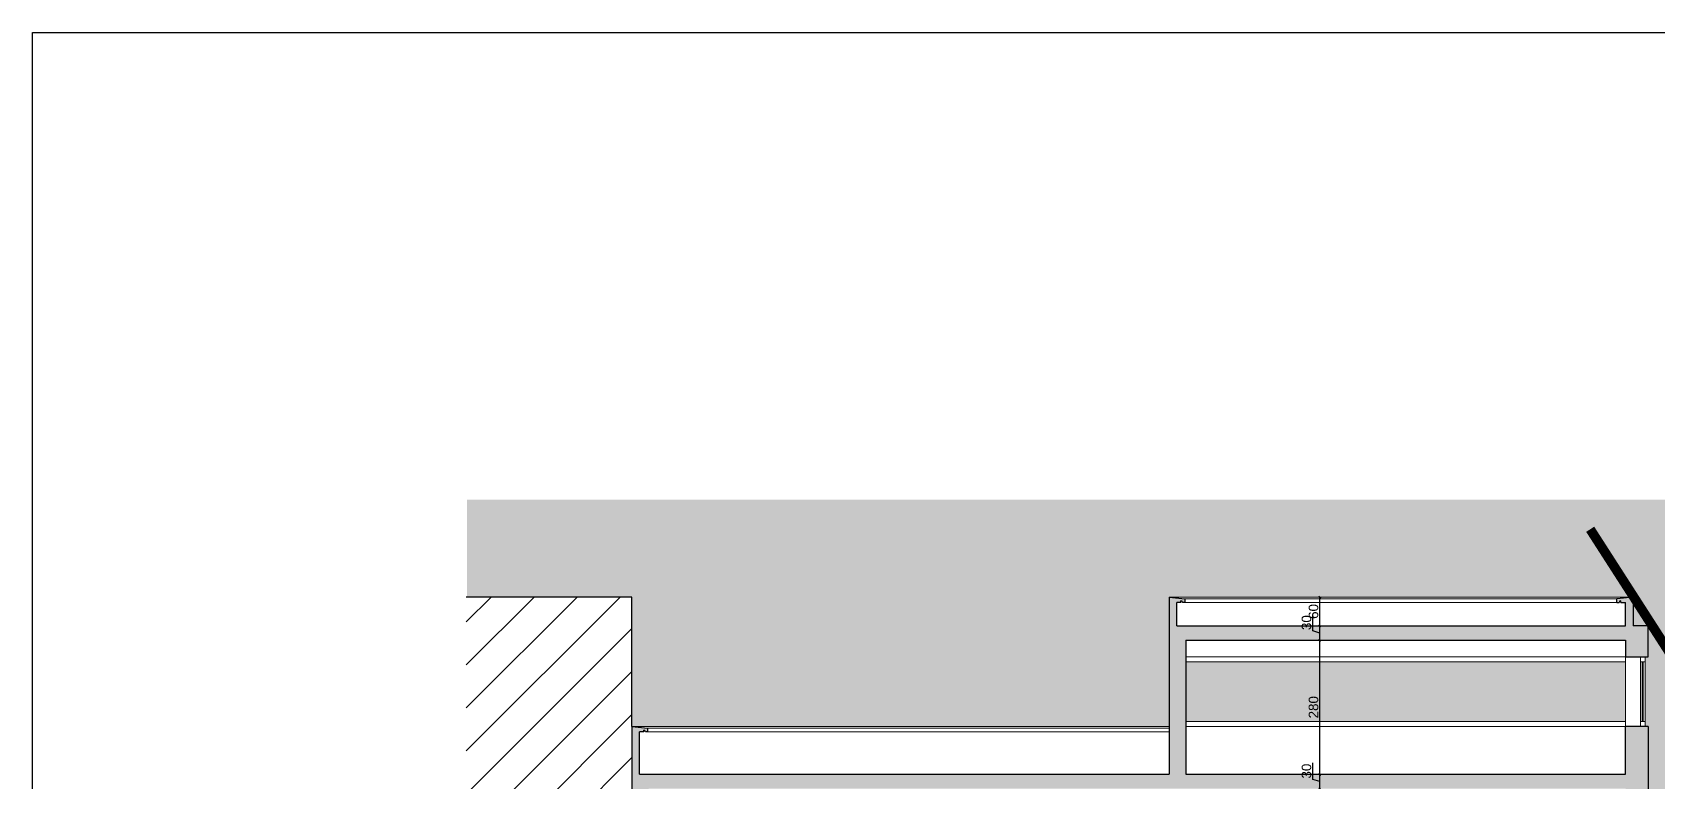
# Model space of a CAD drawing. Header units: millimetres. Extents: x 2804 to 3317, y 6834 to 7064.
# Drawn here: x 2909.03 to 2942.96, y 7006.46 to 7022.1 of the extents above; entities that cross this region are included whole.
import ezdxf

# ---------------------------------------------------------------- set-up
doc = ezdxf.new("R2010")
doc.units = ezdxf.units.MM
doc.header["$PDMODE"] = 1
doc.linetypes.add('{ Tapered Dash }', pattern=[10, 4, -1, 1.5, -1, 1.5, -1])
for name, color, linetype, lineweight in [('cotation', 3, 'Continuous', 30), ('Legende', 7, 'Continuous', 30), ('TopoAlt_T', 3, 'Continuous', 30), ('zin fenêtre2', 3, 'Continuous', 30), ('zin fin', 6, 'Continuous', 9), ('zin menuiserie', 150, 'Continuous', 5), ('Zin mur', 30, 'Continuous', 30)]:
    doc.layers.add(name, color=color, linetype=linetype, lineweight=lineweight)
doc.layers.add('zin hatch mur', color=8, linetype='Continuous')
doc.styles.add('ARIAL', font='arial.ttf')
doc.dimstyles.new('cotation 100', dxfattribs={"dimtxt": 0.2, "dimasz": 0.04, "dimexe": 0, "dimexo": 0, "dimgap": 0.03, "dimtad": 1, "dimdec": 0, "dimlfac": 100, "dimdsep": 46, "dimtxsty": 'ARIAL', "dimblk": 'OBLIQUE', "dimcen": 0.09, "dimse1": 1, "dimse2": 1, "dimclrd": 256, "dimclre": 256, "dimclrt": 256, "dimadec": 3, "dimazin": 2, "dimtfac": 1, "dimtdec": 0, "dimtofl": 0, "dimtmove": 1, "dimatfit": 3, "dimfxl": 0, "dimtolj": 1, "dimtzin": 0, "dimlwd": -1, "dimlwe": -1, "dimarcsym": 0})

# ---------------------------------------------------------------- blocks, each defined once
blk = doc.blocks.new('_Oblique')
at = {"color": 0, "linetype": 'ByBlock', "lineweight": -2}
blk.add_line((-0.5, -0.5), (0.5, 0.5), dxfattribs=at)
blk = doc.blocks.new('*D642')
at = {"layer": 'cotation', "transparency": 16777216}
blk.add_line((2943.343, 7010.314), (2943.343, 6992.964), dxfattribs=at)
at = {"layer": 'Defpoints', "color": 0, "transparency": 16777216}
for p in [(2942.767, 7010.314), (2942.756, 6992.964), (2943.343, 6992.964)]:
    blk.add_point(p, dxfattribs=at)
at = {"layer": 'cotation', "transparency": 16777216, "xscale": 0.04, "yscale": 0.04, "zscale": 0.04}
for p, rotation in [((2943.343, 7010.314), 90), ((2943.343, 6992.964), 270)]:
    blk.add_blockref('_Oblique', p, dxfattribs=dict(at, rotation=rotation))
at = {"layer": 'cotation', "transparency": 16777216, "insert": (2943.159, 7001.639), "char_height": 0.3, "attachment_point": 5, "rotation": 90, "style": 'ARIAL'}
blk.add_mtext('\\A1;1735', dxfattribs=at)
blk = doc.blocks.new('*D956')
at = {"layer": 'cotation', "transparency": 16777216}
for p, q in [((2935.767, 7006.508), (2935.767, 7006.854)), ((2935.914, 7006.314), (2935.914, 7006.614)), ((2935.914, 7006.464), (2935.767, 7006.508))]:
    blk.add_line(p, q, dxfattribs=at)
at = {"layer": 'Defpoints', "color": 0, "transparency": 16777216}
for p in [(2935.914, 7006.614), (2936.762, 7006.614), (2936.712, 7006.314)]:
    blk.add_point(p, dxfattribs=at)
at = {"layer": 'cotation', "transparency": 16777216, "xscale": 0.04, "yscale": 0.04, "zscale": 0.04}
for p, rotation in [((2935.914, 7006.614), 90), ((2935.914, 7006.314), 270)]:
    blk.add_blockref('_Oblique', p, dxfattribs=dict(at, rotation=rotation))
at = {"layer": 'cotation', "transparency": 16777216, "insert": (2935.635, 7006.681), "char_height": 0.2, "attachment_point": 5, "rotation": 90, "style": 'ARIAL'}
blk.add_mtext('\\A1;30', dxfattribs=at)
blk = doc.blocks.new('*D957')
at = {"layer": 'cotation', "transparency": 16777216}
blk.add_line((2935.914, 7006.614), (2935.914, 7009.414), dxfattribs=at)
at = {"layer": 'Defpoints', "color": 0, "transparency": 16777216}
for p in [(2935.914, 7009.414), (2936.822, 7009.414), (2936.762, 7006.614)]:
    blk.add_point(p, dxfattribs=at)
at = {"layer": 'cotation', "transparency": 16777216, "xscale": 0.04, "yscale": 0.04, "zscale": 0.04}
for p, rotation in [((2935.914, 7009.414), 90), ((2935.914, 7006.614), 270)]:
    blk.add_blockref('_Oblique', p, dxfattribs=dict(at, rotation=rotation))
at = {"layer": 'cotation', "transparency": 16777216, "insert": (2935.782, 7008.014), "char_height": 0.2, "attachment_point": 5, "rotation": 90, "style": 'ARIAL'}
blk.add_mtext('\\A1;280', dxfattribs=at)
blk = doc.blocks.new('*D958')
at = {"layer": 'cotation', "transparency": 16777216}
for p, q in [((2935.767, 7009.608), (2935.767, 7009.954)), ((2935.914, 7009.414), (2935.914, 7009.714)), ((2935.914, 7009.564), (2935.767, 7009.608))]:
    blk.add_line(p, q, dxfattribs=at)
at = {"layer": 'Defpoints', "color": 0, "transparency": 16777216}
for p in [(2935.914, 7009.714), (2936.915, 7009.714), (2936.822, 7009.414)]:
    blk.add_point(p, dxfattribs=at)
at = {"layer": 'cotation', "transparency": 16777216, "xscale": 0.04, "yscale": 0.04, "zscale": 0.04}
for p, rotation in [((2935.914, 7009.714), 90), ((2935.914, 7009.414), 270)]:
    blk.add_blockref('_Oblique', p, dxfattribs=dict(at, rotation=rotation))
at = {"layer": 'cotation', "transparency": 16777216, "insert": (2935.635, 7009.781), "char_height": 0.2, "attachment_point": 5, "rotation": 90, "style": 'ARIAL'}
blk.add_mtext('\\A1;30', dxfattribs=at)
blk = doc.blocks.new('*D959')
at = {"layer": 'cotation', "transparency": 16777216}
blk.add_line((2935.914, 7009.714), (2935.914, 7010.314), dxfattribs=at)
at = {"layer": 'Defpoints', "color": 0, "transparency": 16777216}
for p in [(2935.914, 7010.314), (2936.898, 7010.314), (2936.915, 7009.714)]:
    blk.add_point(p, dxfattribs=at)
at = {"layer": 'cotation', "transparency": 16777216, "xscale": 0.04, "yscale": 0.04, "zscale": 0.04}
for p, rotation in [((2935.914, 7010.314), 90), ((2935.914, 7009.714), 270)]:
    blk.add_blockref('_Oblique', p, dxfattribs=dict(at, rotation=rotation))
at = {"layer": 'cotation', "transparency": 16777216, "insert": (2935.782, 7010.014), "char_height": 0.2, "attachment_point": 5, "rotation": 90, "style": 'ARIAL'}
blk.add_mtext('\\A1;60', dxfattribs=at)

msp = doc.modelspace()

# ---------------------------------------------------------------- hatches: boundary and pattern name
at = {"layer": 'cotation'}
h = msp.add_hatch(color=256, dxfattribs=at)
h.dxf.hatch_style = 1
h.set_gradient(color1=(213, 218, 220), tint=1, name='CURVED')
h.paths.add_polyline_path([(2918.107, 7010.314), (2918.107, 7012.346), (2948.836, 7012.346), (2948.836, 6998.356), (2942.767, 6998.356), (2942.767, 7007.614), (2942.707, 7007.614), (2942.707, 7009.064), (2942.767, 7009.064), (2942.767, 7009.714), (2942.457, 7009.714), (2942.457, 7010.314), (2932.764, 7010.314), (2932.764, 7007.614), (2921.546, 7007.614), (2921.546, 7010.314)])
at = {"layer": 'zin fenêtre2'}
h = msp.add_hatch(color=253, dxfattribs=at)
h.dxf.hatch_style = 1
h.set_gradient(color1=(181, 181, 181), color2=(230, 230, 230), tint=1, name='INVCURVED')
h.paths.add_polyline_path([(2942.298, 7008.964), (2933.114, 7008.964), (2933.114, 7007.714), (2942.298, 7007.714)])
at = {"layer": 'zin fin'}
h = msp.add_hatch(dxfattribs=at)
h.set_pattern_fill('ANSI31', color=256, scale=0.2)
h.set_pattern_definition([(45, (0, 0.3), (-0.449012806, 0.449012806), [])])
h.paths.add_polyline_path([(2918.09, 7010.314), (2921.546, 7010.314), (2921.546, 6993.414), (2918.09, 6993.414)])
at = {"layer": 'zin hatch mur'}
h = msp.add_hatch(color=256, dxfattribs=at)
h.dxf.hatch_style = 1
edge = h.paths.add_edge_path()
edge.add_line((2932.764, 7010.314), (2932.764, 7006.614))
edge.add_line((2932.764, 7006.614), (2933.114, 7006.614))
edge.add_line((2933.114, 7006.614), (2933.114, 7009.414))
edge.add_line((2933.114, 7009.414), (2936.813, 7009.414))
edge.add_line((2936.813, 7009.414), (2936.813, 7009.714))
edge.add_line((2936.813, 7009.714), (2932.924, 7009.714))
edge.add_line((2932.924, 7009.714), (2932.924, 7010.202))
edge.add_line((2932.924, 7010.202), (2933.014, 7010.202))
edge.add_line((2933.014, 7010.202), (2933.014, 7010.237))
edge.add_arc((2933.014, 7010.202), 0.035, 0, 90, ccw=False)
edge.add_line((2933.049, 7010.202), (2933.099, 7010.202))
edge.add_line((2933.099, 7010.202), (2933.099, 7010.276))
edge.add_line((2933.099, 7010.276), (2932.764, 7010.314))
h = msp.add_hatch(color=256, dxfattribs=at)
h.dxf.hatch_style = 1
edge = h.paths.add_edge_path()
edge.add_line((2942.767, 7009.064), (2942.767, 7009.714))
edge.add_line((2942.767, 7009.714), (2942.457, 7009.714))
edge.add_line((2942.457, 7009.714), (2942.457, 7010.314))
edge.add_line((2942.457, 7010.314), (2942.112, 7010.276))
edge.add_line((2942.112, 7010.276), (2942.112, 7010.202))
edge.add_line((2942.112, 7010.202), (2942.162, 7010.202))
edge.add_arc((2942.197, 7010.202), 0.035, 90, 180, ccw=False)
edge.add_line((2942.197, 7010.237), (2942.197, 7010.202))
edge.add_line((2942.197, 7010.202), (2942.298, 7010.202))
edge.add_line((2942.298, 7010.202), (2942.298, 7009.714))
edge.add_line((2942.298, 7009.714), (2936.813, 7009.714))
edge.add_line((2936.813, 7009.714), (2936.813, 7009.414))
edge.add_line((2936.813, 7009.414), (2942.297, 7009.414))
edge.add_line((2942.297, 7009.414), (2942.297, 7009.064))
edge.add_line((2942.297, 7009.064), (2942.767, 7009.064))
h = msp.add_hatch(color=256, dxfattribs=at)
h.dxf.hatch_style = 1
h.paths.add_polyline_path([(2921.546, 6990.714), (2921.896, 6990.714), (2921.896, 7006.314), (2942.298, 7006.314), (2942.298, 7005.914), (2942.767, 7005.914), (2942.767, 7007.614), (2942.298, 7007.614), (2942.298, 7006.614), (2921.546, 7006.614)])
h = msp.add_hatch(color=256, dxfattribs=at)
h.dxf.hatch_style = 1
edge = h.paths.add_edge_path()
edge.add_line((2921.705, 7006.614), (2921.705, 7007.502))
edge.add_line((2921.705, 7007.502), (2921.795, 7007.502))
edge.add_line((2921.795, 7007.502), (2921.795, 7007.537))
edge.add_arc((2921.795, 7007.502), 0.035, 0, 90, ccw=False)
edge.add_line((2921.83, 7007.502), (2921.88, 7007.502))
edge.add_line((2921.88, 7007.502), (2921.88, 7007.576))
edge.add_line((2921.88, 7007.576), (2921.546, 7007.614))
edge.add_line((2921.546, 7007.614), (2921.546, 7006.614))
edge.add_line((2921.546, 7006.614), (2921.705, 7006.614))

# ---------------------------------------------------------------- linework, layer by layer
at = {"layer": 'cotation'}
for p, q in [((2921.546, 7010.314), (2918.09, 7010.314)), ((2921.546, 7007.614), (2921.546, 7010.314))]:
    msp.add_line(p, q, dxfattribs=at)
at = {"layer": 'Legende', "linetype": '{ Tapered Dash }', "const_width": 0.2}
msp.add_lwpolyline([(2941.559, 7011.73), (2953.627, 6992.964)], dxfattribs=at)
at = {"layer": 'TopoAlt_T'}
msp.add_lwpolyline([(2960.228, 6985.872), (2909.031, 6985.872), (2909.031, 7022.102), (2960.228, 7022.102)], close=True, dxfattribs=at)
at = {"layer": 'zin fin'}
for p, q in [((2942.457, 7010.314), (2932.764, 7010.314)), ((2933.099, 7010.276), (2942.112, 7010.276)), ((2933.099, 7010.202), (2942.112, 7010.202)), ((2932.764, 7007.614), (2921.546, 7007.614)), ((2921.88, 7007.576), (2932.764, 7007.576)), ((2921.88, 7007.502), (2932.764, 7007.502))]:
    msp.add_line(p, q, dxfattribs=at)
at = {"layer": 'zin menuiserie'}
for p, q in [((2942.297, 7009.064), (2933.114, 7009.064)), ((2942.298, 7007.614), (2942.297, 7009.064)), ((2942.607, 7007.614), (2942.607, 7009.064)), ((2942.707, 7007.614), (2942.707, 7009.064)), ((2942.297, 7008.964), (2933.114, 7008.964)), ((2942.607, 7008.964), (2942.707, 7008.964)), ((2942.647, 7007.714), (2942.647, 7008.964)), ((2942.667, 7007.714), (2942.667, 7008.964)), ((2933.114, 7007.714), (2942.298, 7007.714)), ((2937.757, 7007.714), (2937.761, 7007.714)), ((2942.607, 7007.714), (2942.707, 7007.714)), ((2933.114, 7007.614), (2942.298, 7007.614))]:
    msp.add_line(p, q, dxfattribs=at)
at = {"layer": 'Zin mur'}
for p, q in [((2932.764, 7010.314), (2932.764, 7006.614)), ((2932.764, 7010.314), (2933.099, 7010.276)), ((2932.924, 7009.714), (2932.924, 7010.202)), ((2933.014, 7010.202), (2932.924, 7010.202)), ((2933.014, 7010.202), (2933.014, 7010.237)), ((2933.099, 7010.202), (2933.049, 7010.202)), ((2933.099, 7010.202), (2933.099, 7010.276)), ((2942.457, 7010.314), (2942.112, 7010.276)), ((2942.112, 7010.202), (2942.112, 7010.276)), ((2942.112, 7010.202), (2942.162, 7010.202)), ((2942.197, 7010.202), (2942.197, 7010.237)), ((2942.197, 7010.202), (2942.298, 7010.202)), ((2942.298, 7009.714), (2942.298, 7010.202)), ((2942.457, 7010.314), (2942.457, 7009.714)), ((2932.924, 7009.714), (2942.298, 7009.714)), ((2942.457, 7009.714), (2942.457, 7009.714)), ((2933.114, 7009.414), (2942.297, 7009.414)), ((2933.114, 7009.414), (2933.114, 7006.614)), ((2921.546, 7007.614), (2921.546, 6989.964)), ((2921.546, 7007.614), (2921.88, 7007.576)), ((2921.705, 7006.614), (2921.705, 7007.502)), ((2921.795, 7007.502), (2921.705, 7007.502)), ((2921.795, 7007.502), (2921.795, 7007.537)), ((2921.88, 7007.502), (2921.83, 7007.502)), ((2921.88, 7007.502), (2921.88, 7007.576)), ((2942.298, 7006.614), (2942.298, 7007.614)), ((2942.298, 7006.614), (2942.298, 7007.614)), ((2942.767, 7007.614), (2942.298, 7007.614)), ((2942.767, 7007.614), (2942.767, 7005.914)), ((2921.705, 7006.614), (2932.764, 7006.614)), ((2933.114, 7006.614), (2942.298, 7006.614))]:
    msp.add_line(p, q, dxfattribs=at)
msp.add_lwpolyline([(2942.297, 7009.414), (2942.297, 7009.064), (2942.767, 7009.064), (2942.767, 7009.714), (2942.457, 7009.714)], dxfattribs=at)
for centre, start, end in [((2933.014, 7010.202), 0, 90), ((2942.197, 7010.202), 90, 180), ((2921.795, 7007.502), 0, 90)]:
    msp.add_arc(centre, 0.035, start, end, dxfattribs=at)

# ---------------------------------------------------------------- dimensions: what is measured, and where the dimension line sits
at = {"layer": 'cotation'}
for base, p1, p2, picture, middle in [((2935.914, 7010.314), (2936.915, 7009.714), (2936.898, 7010.314), '*D959', (2935.782, 7010.014)), ((2935.914, 7009.714), (2936.822, 7009.414), (2936.915, 7009.714), '*D958', (2935.635, 7009.638)), ((2935.914, 7009.414), (2936.762, 7006.614), (2936.822, 7009.414), '*D957', (2935.782, 7008.014)), ((2935.914, 7006.614), (2936.712, 7006.314), (2936.762, 7006.614), '*D956', (2935.635, 7006.538))]:
    dim = msp.add_linear_dim(base=base, p1=p1, p2=p2, angle=90, dimstyle='cotation 100', dxfattribs=at)
    dim.commit()
    dim.dimension.update_dxf_attribs({"geometry": picture, "text_midpoint": middle})
dim = msp.add_linear_dim(base=(2943.343, 6992.964), p1=(2942.767, 7010.314), p2=(2942.756, 6992.964), angle=90, dimstyle='cotation 100', override={"dimtxt": 0.3}, dxfattribs=at)
dim.commit()
dim.dimension.update_dxf_attribs({"geometry": '*D642', "text_midpoint": (2943.159, 7001.639)})

doc.saveas('drawing.dxf')
